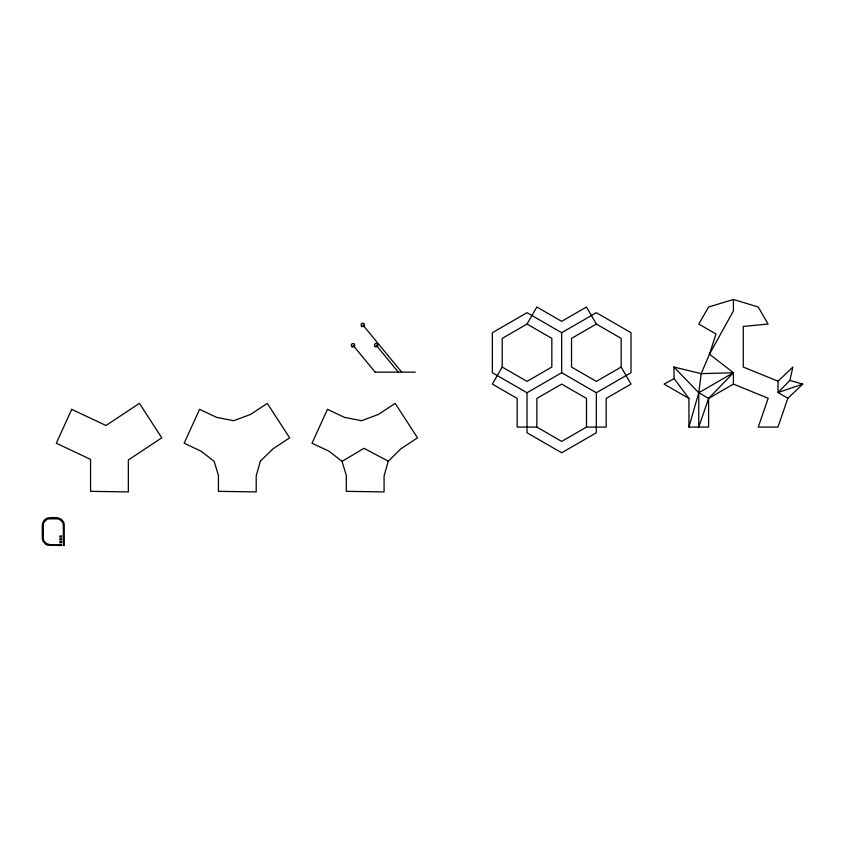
<?xml version="1.0" encoding="UTF-8"?>
<svg xmlns="http://www.w3.org/2000/svg" width="845" height="845" viewBox="0 0 845 845"><rect width="100%" height="100%" fill="white"/><g stroke="black" fill="none" stroke-linecap="round" stroke-linejoin="round"><path stroke-width="1.27" d="M561.682 372.729L527.016 392.745L527.016 432.767L561.682 452.783L596.348 432.767L596.348 392.745L561.682 372.729L561.682 332.708L596.348 312.692L631.004 332.708L631.004 372.729L596.348 392.745M621.159 367.047L621.159 338.391L596.348 324.058L586.493 307.01L561.682 321.343L536.86 307.01L527.016 324.058L502.205 338.391L502.205 367.047L492.36 384.095L517.172 398.428L517.172 427.084L536.86 427.084L561.682 441.417L586.493 427.084L606.192 427.084L606.192 398.428L631.004 384.095L621.159 367.047L596.348 381.38L571.526 367.047L571.526 338.391L596.348 324.058M789.874 380.419L792.906 367.047L778.023 381.211L778.023 392.576L787.867 398.259L802.75 384.095L789.874 380.419L778.023 392.576L802.75 384.095M388.256 461.19L384.074 475.946L384.074 491.917L346.302 491.346L346.302 475.376L342.024 461.37L329.17 451.304L312.037 443.224L327.448 409.329L344.58 417.419L361.607 420.715L378.423 414.43L395.143 403.361L417.514 437.826L400.794 448.896L388.256 461.19L364.026 448.294L342.024 461.37M733.428 299.479L733.428 310.844L709.473 354.171L733.428 372.729L708.606 398.428L708.606 427.084L688.918 427.084L698.762 392.745L701.202 373.659L709.473 354.171L716.011 333.986L698.762 324.058L708.606 307.01L733.428 299.479L758.24 307.01L768.084 324.058L743.273 326.423L743.273 367.047L778.023 381.211M787.867 398.259L777.928 427.084L758.24 427.084L768.179 398.259L733.428 384.095L708.606 398.428L698.762 427.084L698.762 392.745L673.94 367.047L674.13 378.613L688.918 398.428L688.918 427.084M733.428 384.095L733.428 372.729L698.762 392.745L708.606 398.428M674.13 378.613L664.096 384.095L688.918 398.428M733.428 372.729L701.202 373.659L673.94 367.047M375.159 372.149L415.286 372.149M561.682 332.708L527.016 312.692L492.36 332.708L492.36 372.729L527.016 392.745M527.016 324.058L551.838 338.391L551.838 367.047L527.016 381.38L502.205 367.047M362.822 324.902L401.66 372.149M376.141 345.14L398.344 372.149M353.02 345.225L375.222 372.233M586.493 427.084L586.493 398.428L561.682 384.095L536.86 398.428L536.86 427.084M63.354 525.474L63.312 545.521L64.336 545.521L64.199 523.911A7.447 7.447 0 0 0 63.417 521.83C60.565 516.401 53.393 517.499 48.387 517.879A7.214 7.214 0 0 0 46.317 518.629L45.081 519.464A8.186 8.186 0 0 0 43.517 521.164L42.282 524.618L42.282 538.645L43.127 541.487L45.683 544.275A7.246 7.246 0 0 0 47.69 545.205L61.505 545.521L61.505 544.507C56.097 545.067 43.465 546.736 43.264 537.853L43.391 524.08A6.168 6.168 0 0 1 44.035 522.294L46.802 519.527A6.253 6.253 0 0 1 48.598 518.872L57.914 518.872A6.285 6.285 0 0 1 59.72 519.517L62.519 522.316A6.612 6.612 0 0 1 63.195 524.143L63.354 525.474M260.387 461.19L256.204 475.946L256.204 491.917L218.433 491.346L218.433 475.376L214.155 461.37L201.3 451.304L184.168 443.224L199.578 409.329L216.711 417.419L233.738 420.715L250.564 414.43L267.273 403.361L289.645 437.826L272.924 448.896L260.387 461.19M71.709 409.329L56.309 443.224L90.573 459.395L90.573 491.346L128.345 491.917L128.345 459.965L161.775 437.826L139.414 403.361L105.974 425.5L71.709 409.329M61.505 536.079L59.815 536.079L59.815 537.093L61.505 537.093L61.505 536.079M61.505 538.888L59.815 538.888L59.815 539.902L61.505 539.902L61.505 538.888M61.505 541.698L59.815 541.698L59.815 542.712L61.505 542.712L61.505 541.698M375.191 346.587A1.732 1.732 0 0 0 377.873 345.235A1.732 1.732 0 0 0 375.36 343.598A1.732 1.732 0 0 0 375.191 346.587M352.069 346.672A1.732 1.732 0 0 0 354.752 345.33A1.732 1.732 0 0 0 352.249 343.683A1.732 1.732 0 0 0 352.069 346.672M361.871 326.35A1.732 1.732 0 0 0 364.544 324.998A1.732 1.732 0 0 0 362.04 323.35A1.732 1.732 0 0 0 361.871 326.35"/></g></svg>
